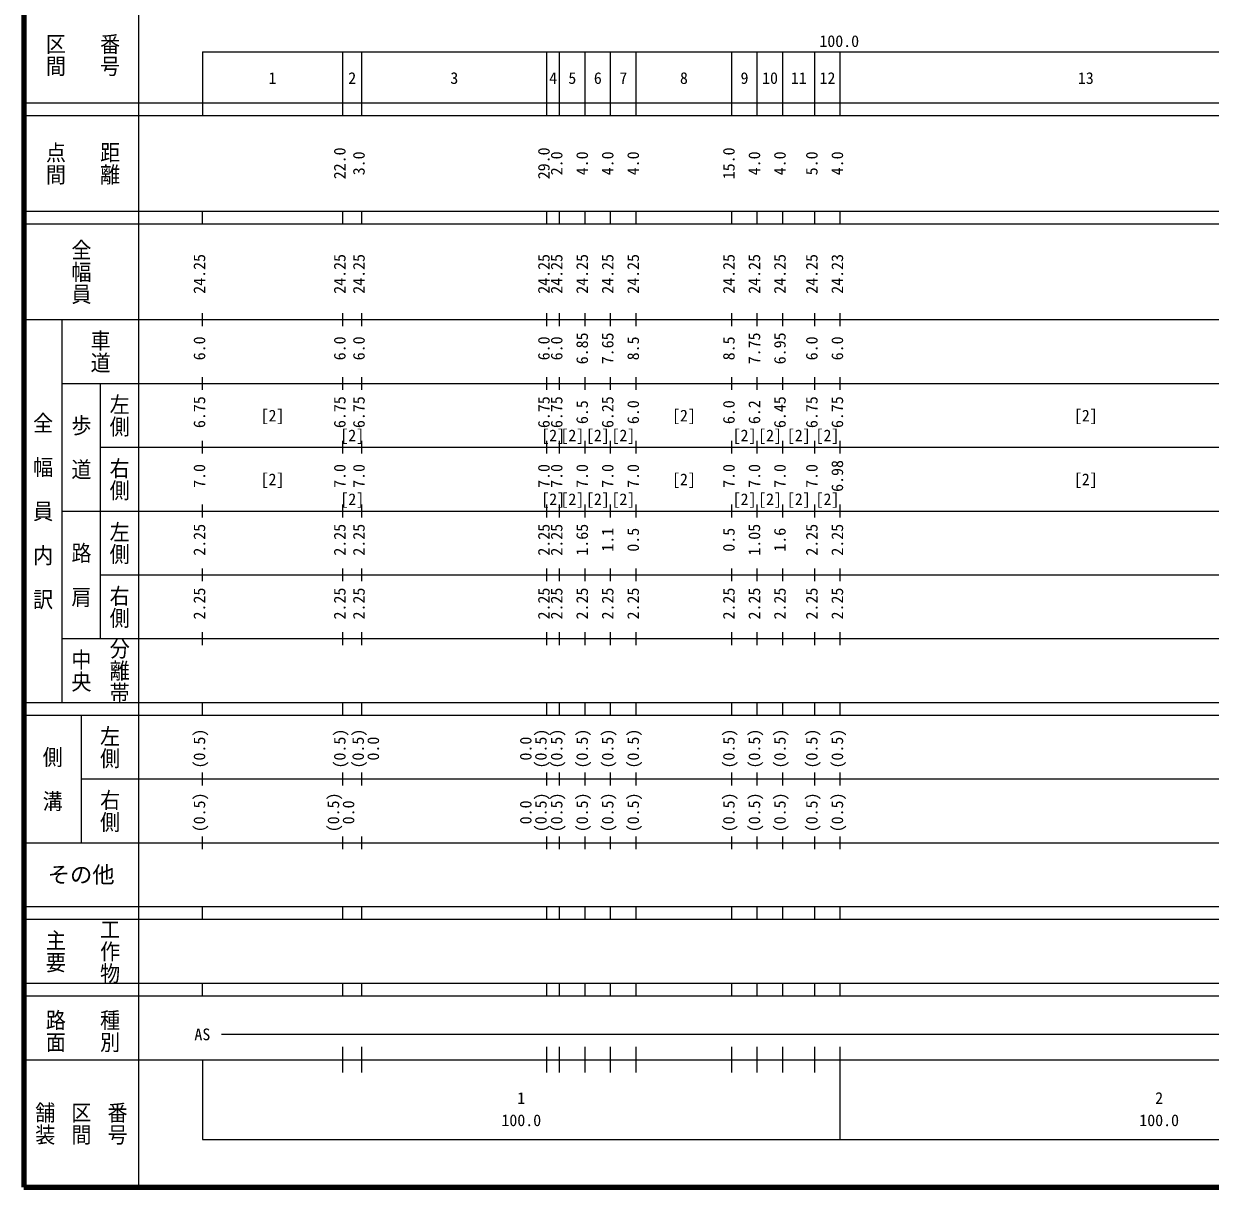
# Model space of a CAD drawing. Units: millimetres on the paper, enlarged 1000 times. Extents: x 40000 to 680000, y 20000 to 380000.
# Drawn here: x 40000 to 226012, y 20000 to 202388 of the extents above; entities that cross this region are included whole.
import ezdxf
from ezdxf.enums import TextEntityAlignment as Align

# ---------------------------------------------------------------- set-up
doc = ezdxf.new("R2010")
doc.units = ezdxf.units.MM
doc.header["$LTSCALE"] = 1000
doc.layers.add('M-TTL', color=2, linetype='Continuous', lineweight=140)
doc.layers.add('M-TTL-BAND', color=7, linetype='Continuous', lineweight=13)
doc.styles.add('@ＭＳ ゴシック', font='')
doc.styles.add('ＭＳ ゴシック', font='')
doc.styles.get('@ＭＳ ゴシック').set_extended_font_data('@MS Gothic')
doc.styles.get('ＭＳ ゴシック').set_extended_font_data('MS Gothic')

msp = doc.modelspace()

# ---------------------------------------------------------------- linework, layer by layer
at = {"layer": 'M-TTL'}
for p, q in [((40000, 380000), (40000, 20000)), ((40000, 20000), (680000, 20000))]:
    msp.add_line(p, q, dxfattribs=at)
at = {"layer": 'M-TTL-BAND'}
for p, q in [((58000, 370000), (58000, 20000)), ((68000, 198000), (579000, 198000)), ((68000, 198000), (68000, 188000)), ((90000, 188000), (90000, 198000)), ((93000, 188000), (93000, 198000)), ((122000, 188000), (122000, 198000)), ((124000, 188000), (124000, 198000)), ((128000, 188000), (128000, 198000)), ((132000, 188000), (132000, 198000)), ((136000, 188000), (136000, 198000)), ((151000, 188000), (151000, 198000)), ((155000, 188000), (155000, 198000)), ((159000, 188000), (159000, 198000)), ((164000, 188000), (164000, 198000)), ((168000, 188000), (168000, 198000)), ((40000, 190000), (579000, 190000)), ((40000, 188000), (579000, 188000)), ((40000, 173000), (579000, 173000)), ((68000, 171000), (68000, 173000)), ((90000, 171000), (90000, 173000)), ((93000, 171000), (93000, 173000)), ((122000, 171000), (122000, 173000)), ((124000, 171000), (124000, 173000)), ((128000, 171000), (128000, 173000)), ((132000, 171000), (132000, 173000)), ((136000, 171000), (136000, 173000)), ((151000, 171000), (151000, 173000)), ((155000, 171000), (155000, 173000)), ((159000, 171000), (159000, 173000)), ((164000, 171000), (164000, 173000)), ((168000, 171000), (168000, 173000)), ((40000, 171000), (579000, 171000)), ((68000, 155000), (68000, 157000)), ((90000, 155000), (90000, 157000)), ((93000, 155000), (93000, 157000)), ((122000, 155000), (122000, 157000)), ((124000, 155000), (124000, 157000)), ((128000, 155000), (128000, 157000)), ((132000, 155000), (132000, 157000)), ((136000, 155000), (136000, 157000)), ((151000, 155000), (151000, 157000)), ((155000, 155000), (155000, 157000)), ((159000, 155000), (159000, 157000)), ((164000, 155000), (164000, 157000)), ((168000, 155000), (168000, 157000)), ((40000, 156000), (579000, 156000)), ((46000, 96000), (46000, 156000)), ((68000, 145000), (68000, 147000)), ((90000, 145000), (90000, 147000)), ((93000, 145000), (93000, 147000)), ((122000, 145000), (122000, 147000)), ((124000, 145000), (124000, 147000)), ((128000, 145000), (128000, 147000)), ((132000, 145000), (132000, 147000)), ((136000, 145000), (136000, 147000)), ((151000, 145000), (151000, 147000)), ((155000, 145000), (155000, 147000)), ((159000, 145000), (159000, 147000)), ((164000, 145000), (164000, 147000)), ((168000, 145000), (168000, 147000)), ((46000, 146000), (579000, 146000)), ((52000, 146000), (52000, 106000)), ((52000, 136000), (579000, 136000)), ((68000, 135000), (68000, 137000)), ((90000, 135000), (90000, 137000)), ((93000, 135000), (93000, 137000)), ((122000, 135000), (122000, 137000)), ((124000, 135000), (124000, 137000)), ((128000, 135000), (128000, 137000)), ((132000, 135000), (132000, 137000)), ((136000, 135000), (136000, 137000)), ((151000, 135000), (151000, 137000)), ((155000, 135000), (155000, 137000)), ((159000, 135000), (159000, 137000)), ((164000, 135000), (164000, 137000)), ((168000, 135000), (168000, 137000)), ((68000, 125000), (68000, 127000)), ((90000, 125000), (90000, 127000)), ((93000, 125000), (93000, 127000)), ((122000, 125000), (122000, 127000)), ((124000, 125000), (124000, 127000)), ((128000, 125000), (128000, 127000)), ((132000, 125000), (132000, 127000)), ((136000, 125000), (136000, 127000)), ((151000, 125000), (151000, 127000)), ((155000, 125000), (155000, 127000)), ((159000, 125000), (159000, 127000)), ((164000, 125000), (164000, 127000)), ((168000, 125000), (168000, 127000)), ((46000, 126000), (579000, 126000)), ((52000, 116000), (579000, 116000)), ((68000, 115000), (68000, 117000)), ((90000, 115000), (90000, 117000)), ((93000, 115000), (93000, 117000)), ((122000, 115000), (122000, 117000)), ((124000, 115000), (124000, 117000)), ((128000, 115000), (128000, 117000)), ((132000, 115000), (132000, 117000)), ((136000, 115000), (136000, 117000)), ((151000, 115000), (151000, 117000)), ((155000, 115000), (155000, 117000)), ((159000, 115000), (159000, 117000)), ((164000, 115000), (164000, 117000)), ((168000, 115000), (168000, 117000)), ((68000, 105000), (68000, 107000)), ((90000, 105000), (90000, 107000)), ((93000, 105000), (93000, 107000)), ((122000, 105000), (122000, 107000)), ((124000, 105000), (124000, 107000)), ((128000, 105000), (128000, 107000)), ((132000, 105000), (132000, 107000)), ((136000, 105000), (136000, 107000)), ((151000, 105000), (151000, 107000)), ((155000, 105000), (155000, 107000)), ((159000, 105000), (159000, 107000)), ((164000, 105000), (164000, 107000)), ((168000, 105000), (168000, 107000)), ((46000, 106000), (579000, 106000)), ((40000, 96000), (579000, 96000)), ((68000, 94000), (68000, 96000)), ((90000, 94000), (90000, 96000)), ((93000, 94000), (93000, 96000)), ((122000, 94000), (122000, 96000)), ((124000, 94000), (124000, 96000)), ((128000, 94000), (128000, 96000)), ((132000, 94000), (132000, 96000)), ((136000, 94000), (136000, 96000)), ((151000, 94000), (151000, 96000)), ((155000, 94000), (155000, 96000)), ((159000, 94000), (159000, 96000)), ((164000, 94000), (164000, 96000)), ((168000, 94000), (168000, 96000)), ((40000, 94000), (579000, 94000)), ((49000, 94000), (49000, 74000)), ((49000, 84000), (579000, 84000)), ((68000, 83000), (68000, 85000)), ((90000, 83000), (90000, 85000)), ((93000, 83000), (93000, 85000)), ((122000, 83000), (122000, 85000)), ((124000, 83000), (124000, 85000)), ((128000, 83000), (128000, 85000)), ((132000, 83000), (132000, 85000)), ((136000, 83000), (136000, 85000)), ((151000, 83000), (151000, 85000)), ((155000, 83000), (155000, 85000)), ((159000, 83000), (159000, 85000)), ((164000, 83000), (164000, 85000)), ((168000, 83000), (168000, 85000)), ((68000, 73000), (68000, 75000)), ((90000, 73000), (90000, 75000)), ((93000, 73000), (93000, 75000)), ((122000, 73000), (122000, 75000)), ((124000, 73000), (124000, 75000)), ((128000, 73000), (128000, 75000)), ((132000, 73000), (132000, 75000)), ((136000, 73000), (136000, 75000)), ((151000, 73000), (151000, 75000)), ((155000, 73000), (155000, 75000)), ((159000, 73000), (159000, 75000)), ((164000, 73000), (164000, 75000)), ((168000, 73000), (168000, 75000)), ((40000, 74000), (579000, 74000)), ((40000, 64000), (579000, 64000)), ((68000, 62000), (68000, 64000)), ((90000, 62000), (90000, 64000)), ((93000, 62000), (93000, 64000)), ((122000, 62000), (122000, 64000)), ((124000, 62000), (124000, 64000)), ((128000, 62000), (128000, 64000)), ((132000, 62000), (132000, 64000)), ((136000, 62000), (136000, 64000)), ((151000, 62000), (151000, 64000)), ((155000, 62000), (155000, 64000)), ((159000, 62000), (159000, 64000)), ((164000, 62000), (164000, 64000)), ((168000, 62000), (168000, 64000)), ((40000, 62000), (579000, 62000)), ((40000, 52000), (579000, 52000)), ((68000, 50000), (68000, 52000)), ((90000, 50000), (90000, 52000)), ((93000, 50000), (93000, 52000)), ((122000, 50000), (122000, 52000)), ((124000, 50000), (124000, 52000)), ((128000, 50000), (128000, 52000)), ((132000, 50000), (132000, 52000)), ((136000, 50000), (136000, 52000)), ((151000, 50000), (151000, 52000)), ((155000, 50000), (155000, 52000)), ((159000, 50000), (159000, 52000)), ((164000, 50000), (164000, 52000)), ((168000, 50000), (168000, 52000)), ((40000, 50000), (579000, 50000)), ((71000, 44000), (514500, 44000)), ((90000, 38000), (90000, 42000)), ((93000, 38000), (93000, 42000)), ((122000, 38000), (122000, 42000)), ((124000, 38000), (124000, 42000)), ((128000, 38000), (128000, 42000)), ((132000, 38000), (132000, 42000)), ((136000, 38000), (136000, 42000)), ((151000, 38000), (151000, 42000)), ((155000, 38000), (155000, 42000)), ((159000, 38000), (159000, 42000)), ((164000, 38000), (164000, 42000)), ((168000, 27500), (168000, 42000)), ((40000, 40000), (579000, 40000)), ((68000, 40000), (68000, 27500)), ((68000, 27500), (579000, 27500))]:
    msp.add_line(p, q, dxfattribs=at)

# ---------------------------------------------------------------- texts
at = {"layer": 'M-TTL-BAND', "style": '@ＭＳ ゴシック', "width": 1.1}
for s, p in [('区間', (45000, 197500)), ('番号', (53500, 197500)), ('点間', (45000, 180500)), ('距離', (53500, 180500)), ('全幅員', (49000, 163500)), ('車道', (52000, 151000)), ('左側', (55000, 141000)), ('全\u3000幅\u3000員\u3000内\u3000訳', (43000, 126000)), ('歩\u3000道', (49000, 136000)), ('右側', (55000, 131000)), ('左側', (55000, 121000)), ('路\u3000肩', (49000, 116000)), ('右側', (55000, 111000)), ('中央', (49000, 101000)), ('分離帯', (55000, 101000)), ('左側', (53500, 89000)), ('側\u3000溝', (44500, 84000)), ('右側', (53500, 79000)), ('工作物', (53500, 57000)), ('主要', (45000, 57000)), ('路面', (45000, 44500)), ('種別', (53500, 44500)), ('舗装', (43333, 30000)), ('区間', (49000, 30000)), ('番号', (54667, 30000))]:
    msp.add_text(s, height=2303, rotation=270, dxfattribs=at).set_placement(p, align=Align.MIDDLE_CENTER)
at = {"layer": 'M-TTL-BAND', "style": 'ＭＳ ゴシック'}
for s, p in [('100.0', (167844, 198195)), ('1', (79000, 192405)), ('2', (91500, 192405)), ('3', (107500, 192405)), ('4', (123000, 192405)), ('5', (126000, 192405)), ('6', (130000, 192405)), ('7', (134000, 192405)), ('8', (143500, 192405)), ('9', (153000, 192405)), ('10', (157000, 192405)), ('11', (161500, 192405)), ('12', (166000, 192405)), ('13', (206500, 192405)), ('[2]', (79000, 139500)), ('[2]', (143500, 139500)), ('[2]', (206500, 139500)), ('[2]', (91500, 136389)), ('[2]', (123000, 136389)), ('[2]', (126000, 136389)), ('[2]', (130000, 136389)), ('[2]', (134000, 136389)), ('[2]', (153000, 136389)), ('[2]', (157000, 136389)), ('[2]', (161500, 136389)), ('[2]', (166000, 136389)), ('[2]', (79000, 129500)), ('[2]', (143500, 129500)), ('[2]', (206500, 129500)), ('[2]', (91500, 126389)), ('[2]', (123000, 126389)), ('[2]', (126000, 126389)), ('[2]', (130000, 126389)), ('[2]', (134000, 126389)), ('[2]', (153000, 126389)), ('[2]', (157000, 126389)), ('[2]', (161500, 126389)), ('[2]', (166000, 126389)), ('AS', (68000, 42500)), ('1', (118000, 32523)), ('2', (218000, 32523)), ('100.0', (118000, 29033)), ('100.0', (218000, 29033))]:
    msp.add_text(s, height=1833, dxfattribs=at).set_placement(p, align=Align.BOTTOM_CENTER)
for s, p in [('22.0', (91000, 180500)), ('29.0', (123000, 180500)), ('15.0', (152000, 180500)), ('3.0', (94000, 180500)), ('2.0', (125000, 180500)), ('4.0', (129000, 180500)), ('4.0', (133000, 180500)), ('4.0', (137000, 180500)), ('4.0', (156000, 180500)), ('4.0', (160000, 180500)), ('5.0', (165000, 180500)), ('4.0', (169000, 180500)), ('24.25', (69000, 163174)), ('24.25', (91000, 163174)), ('24.25', (94000, 163174)), ('24.25', (123000, 163174)), ('24.25', (125000, 163174)), ('24.25', (129000, 163174)), ('24.25', (133000, 163174)), ('24.25', (137000, 163174)), ('24.25', (152000, 163174)), ('24.25', (156000, 163174)), ('24.25', (160000, 163174)), ('24.25', (165000, 163174)), ('24.23', (169000, 163174)), ('6.0', (69000, 151500)), ('6.0', (91000, 151500)), ('6.0', (94000, 151500)), ('6.0', (123000, 151500)), ('6.0', (125000, 151500)), ('6.85', (129000, 151500)), ('7.65', (133000, 151500)), ('8.5', (137000, 151500)), ('8.5', (152000, 151500)), ('7.75', (156000, 151500)), ('6.95', (160000, 151500)), ('6.0', (165000, 151500)), ('6.0', (169000, 151500)), ('6.75', (69000, 141500)), ('6.75', (91000, 141500)), ('6.75', (94000, 141500)), ('6.75', (123000, 141500)), ('6.75', (125000, 141500)), ('6.25', (133000, 141500)), ('6.0', (137000, 141500)), ('6.0', (152000, 141500)), ('6.2', (156000, 141500)), ('6.45', (160000, 141500)), ('6.75', (165000, 141500)), ('6.75', (169000, 141500)), ('6.5', (129000, 141500)), ('7.0', (69000, 131500)), ('7.0', (91000, 131500)), ('7.0', (94000, 131500)), ('7.0', (123000, 131500)), ('7.0', (125000, 131500)), ('7.0', (129000, 131500)), ('7.0', (133000, 131500)), ('7.0', (137000, 131500)), ('7.0', (152000, 131500)), ('7.0', (156000, 131500)), ('7.0', (160000, 131500)), ('7.0', (165000, 131500)), ('6.98', (169000, 131500)), ('2.25', (69000, 121500)), ('2.25', (91000, 121500)), ('2.25', (94000, 121500)), ('2.25', (123000, 121500)), ('2.25', (125000, 121500)), ('1.65', (129000, 121500)), ('1.1', (133000, 121500)), ('0.5', (137000, 121500)), ('0.5', (152000, 121500)), ('1.05', (156000, 121500)), ('1.6', (160000, 121500)), ('2.25', (165000, 121500)), ('2.25', (169000, 121500)), ('2.25', (69000, 111500)), ('2.25', (91000, 111500)), ('2.25', (94000, 111500)), ('2.25', (123000, 111500)), ('2.25', (125000, 111500)), ('2.25', (129000, 111500)), ('2.25', (133000, 111500)), ('2.25', (137000, 111500)), ('2.25', (152000, 111500)), ('2.25', (156000, 111500)), ('2.25', (160000, 111500)), ('2.25', (165000, 111500)), ('2.25', (169000, 111500)), ('(0.5)', (69000, 88764)), ('(0.5)', (91000, 88764)), ('(0.5)', (93880, 88764)), ('(0.5)', (122524, 88764)), ('(0.5)', (125000, 88764)), ('(0.5)', (129000, 88764)), ('(0.5)', (133000, 88764)), ('(0.5)', (137000, 88764)), ('(0.5)', (152000, 88764)), ('(0.5)', (156000, 88764)), ('(0.5)', (160000, 88764)), ('(0.5)', (165000, 88764)), ('(0.5)', (169000, 88764)), ('0.0', (96250, 88764)), ('0.0', (120154, 88764)), ('(0.5)', (69000, 78764)), ('(0.5)', (90000, 78764)), ('0.0', (92370, 78764)), ('0.0', (120154, 78764)), ('(0.5)', (122524, 78764)), ('(0.5)', (125000, 78764)), ('(0.5)', (129000, 78764)), ('(0.5)', (133000, 78764)), ('(0.5)', (137000, 78764)), ('(0.5)', (152000, 78764)), ('(0.5)', (156000, 78764)), ('(0.5)', (160000, 78764)), ('(0.5)', (165000, 78764)), ('(0.5)', (169000, 78764))]:
    msp.add_text(s, height=1833, rotation=90, dxfattribs=at).set_placement(p, align=Align.BOTTOM_CENTER)
msp.add_text('その他', height=2566, dxfattribs=at).set_placement((49000, 69000), align=Align.MIDDLE_CENTER)

doc.saveas('drawing.dxf')
